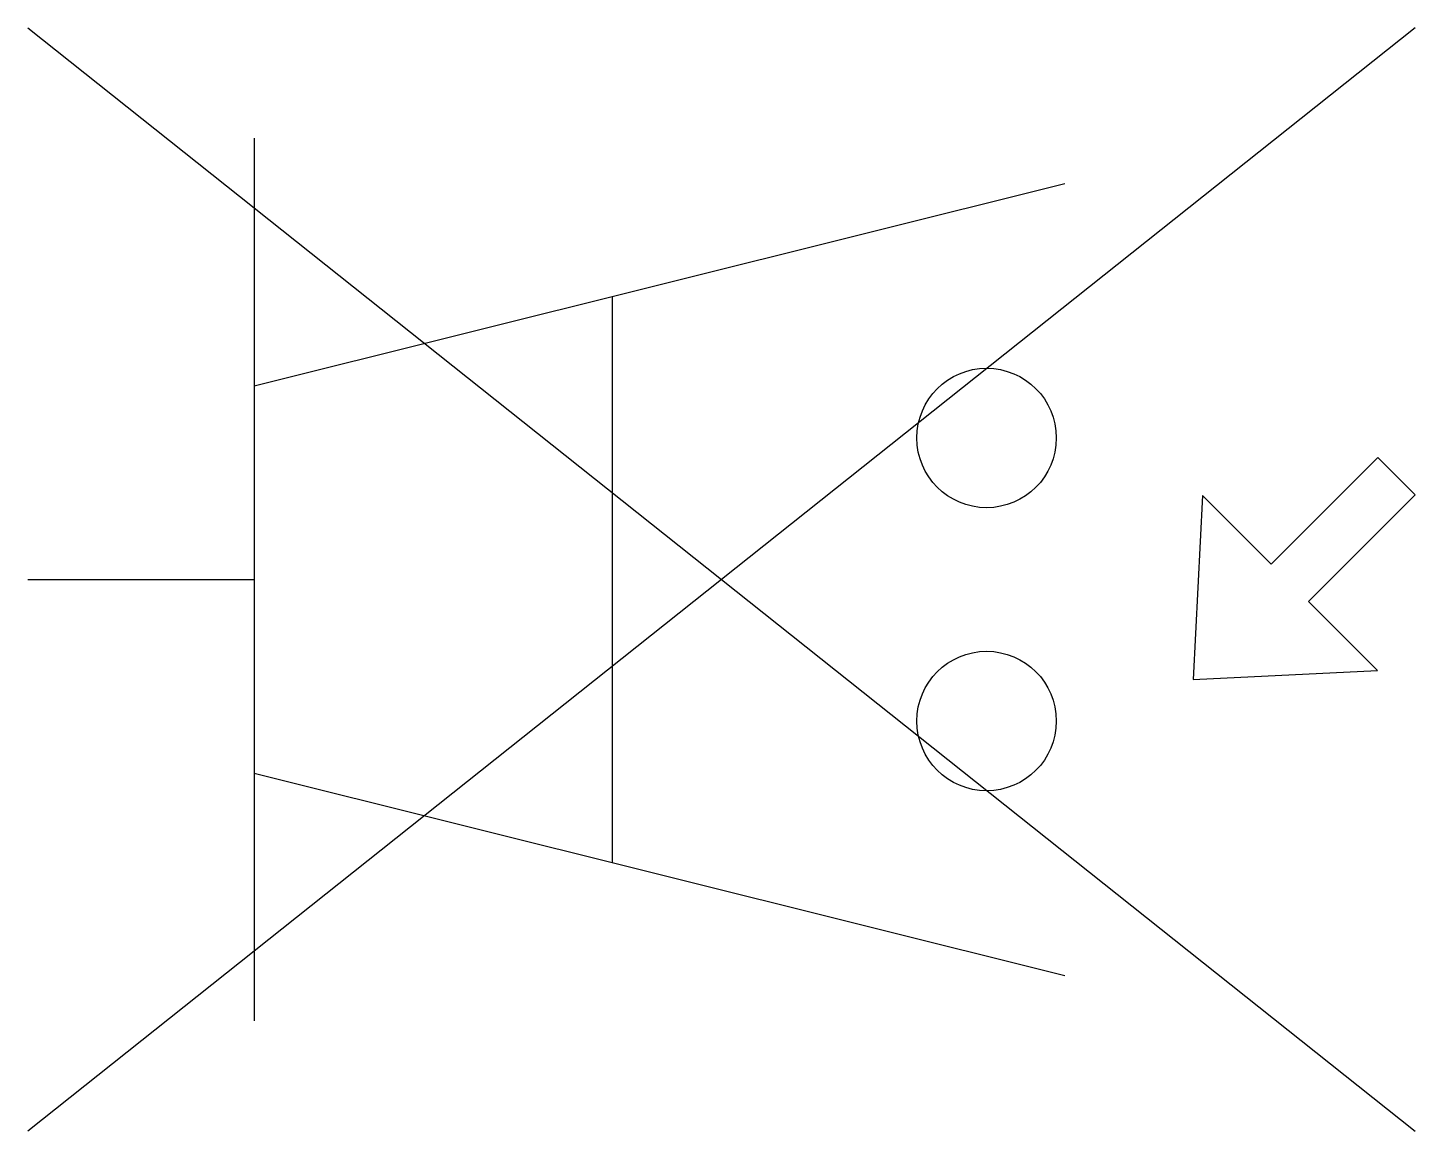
# Model space of a CAD drawing. Header units: metres. Extents: x 0 to 9.2, y -3.66 to 3.66.
import ezdxf

# ---------------------------------------------------------------- set-up
doc = ezdxf.new("R2010")
doc.units = ezdxf.units.M

msp = doc.modelspace()

# ---------------------------------------------------------------- linework, layer by layer
for p, q in [((9.1968, 3.6553), (0, -3.6553)), ((0, 3.6553), (9.1968, -3.6553)), ((1.5, 2.9243), (1.5, -2.9243)), ((1.5, 1.2825), (6.8744, 2.6225)), ((3.8744, 1.8745), (3.8744, -1.8745)), ((0, 0), (1.5, 0)), ((1.5, -1.2825), (6.8744, -2.6225))]:
    msp.add_line(p, q)
msp.add_lwpolyline([(9.1968, 0.5603), (8.949, 0.8081), (8.2419, 0.101), (7.786, 0.5569), (7.7257, -0.663), (8.9455, -0.6026), (8.4897, -0.1468)], close=True)
for centre in [(6.3554, 0.9376), (6.3554, -0.9376)]:
    msp.add_circle(centre, 0.462)

doc.saveas('drawing.dxf')
